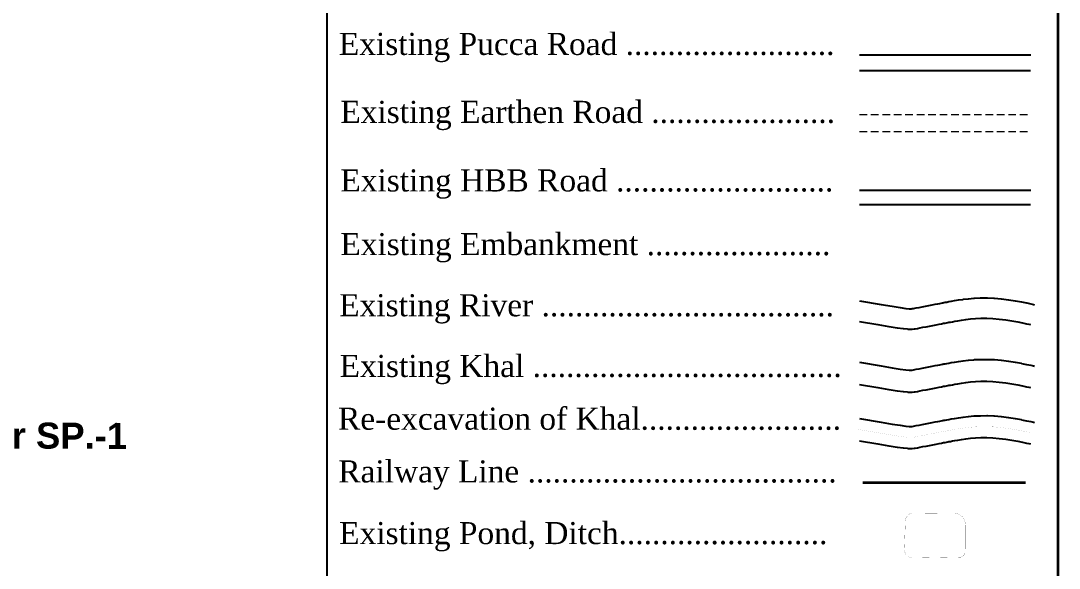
# Model space of a CAD drawing. Header units: millimetres. Extents: x -60726 to 103, y -105149 to -48.
# Drawn here: x -59277 to -58597, y -103216 to -102857 of the extents above; entities that cross this region are included whole.
import ezdxf

# ---------------------------------------------------------------- set-up
doc = ezdxf.new("R2010")
doc.units = ezdxf.units.MM
doc.header["$MEASUREMENT"] = 0
for name, pattern in [('ACAD_ISO02W100', [15, 12, -3]), ('DASHED2', [0.375, 0.25, -0.125]), ('HIDDENX2', [0.75, 0.5, -0.25])]:
    doc.linetypes.add(name, pattern=pattern)
for name, color, linetype in [('BC RD', 31, 'Continuous'), ('boundary', 7, 'Continuous'), ('Earthen Emb', 42, 'Continuous'), ('HBB RD', 241, 'Continuous'), ('Khal', 4, 'Continuous'), ('Proposed khal', 1, 'Continuous'), ('RIVER', 150, 'Continuous'), ('TEXT', 5, 'Continuous')]:
    doc.layers.add(name, color=color, linetype=linetype)
for name, color, linetype, lineweight in [('Earthan Road', 7, 'DASHED2', 9), ('OUTLINE', 7, 'Continuous', 15), ('Pond or Ditch', 7, 'Continuous', 9), ('Rail Line', 14, 'TRACKS', 35)]:
    doc.layers.add(name, color=color, linetype=linetype, lineweight=lineweight)
doc.styles.add('b', font='times.ttf')
doc.styles.add('sum', font='arialbd.ttf')
doc.linetypes.add('TRACKS', pattern='A,0.15,[130,ltypeshp.shx,S=0.25,R=0,X=0,Y=0],0.15', length=0.3)

msp = doc.modelspace()

# ---------------------------------------------------------------- linework, layer by layer
at = {"layer": 'BC RD', "lineweight": 25, "ltscale": 0.1}
for points in [[(-58727.4969225933, -102878.9121495113), (-58615.43840348365, -102878.9121495113)], [(-58727.57205605597, -102889.3457072887), (-58615.51353694631, -102889.3457072887)]]:
    msp.add_lwpolyline(points, dxfattribs=at)
at = {"layer": 'boundary', "color": 0}
for points, const_width in [([(-60529.26289304958, -102510.001729288), (-58597.6114841797, -102510.001729288), (-58597.6114841797, -103886.9199440912), (-60529.26289304958, -103886.9199440912), (-60529.26289304958, -102510.001729288)], 1.763544520685408), ([(-59076.45351771462, -103643.0181619409), (-59076.45351771462, -102510.001729288)], 1.282577833225752)]:
    msp.add_lwpolyline(points, dxfattribs=dict(at, const_width=const_width))
at = {"layer": 'Earthan Road', "color": 7, "linetype": 'HIDDENX2', "ltscale": 10}
for points in [[(-58727.57205605597, -102918.1739582788), (-58615.43840348365, -102918.1739582788)], [(-58727.57205605597, -102929.1776123299), (-58615.51353694631, -102929.1776123299)]]:
    msp.add_lwpolyline(points, dxfattribs=at)
at = {"layer": 'Earthen Emb', "lineweight": 30}
for points in [[(-58727.57205605597, -103007.3567991937, 0, 0, 0), (-58615.51353694631, -103007.3567991937, 4.785307114822518, 4.785307114822518, 0)], [(-58727.57205605597, -103019.1168461317, 0, 0, 0), (-58615.51353694631, -103019.1168461317, 4.785307114822518, 4.785307114822518, 0)]]:
    msp.add_lwpolyline(points, format="xyseb", dxfattribs=at)
at = {"layer": 'HBB RD', "lineweight": 25, "ltscale": 0.1}
for points in [[(-58727.57205605597, -102967.684886409), (-58615.43840348365, -102967.684886409)], [(-58727.57205605597, -102977.033559487), (-58615.51353694631, -102977.033559487)]]:
    msp.add_lwpolyline(points, dxfattribs=at)
at = {"layer": 'Khal', "color": 4, "linetype": 'Continuous'}
for points in [[(-58727.57205605597, -103080.6043599307), (-58713.47574961152, -103082.9685928737), (-58706.15034996295, -103084.1798840757), (-58700.85059806558, -103085.0181113553), (-58697.23842358861, -103085.5267859613), (-58695.01634005681, -103085.754717137), (-58693.85622123696, -103085.7856657495), (-58693.14884962489, -103085.7233520088), (-58692.1267941649, -103085.5413536435), (-58690.52487969505, -103085.2316403731), (-58688.59704349472, -103084.8589135728), (-58686.48413501917, -103084.4504049997), (-58684.27869040542, -103084.0240055403), (-58682.07324579248, -103083.5976060808), (-58679.96033731662, -103083.1890975078), (-58678.03250111647, -103082.8163707075), (-58676.38227332874, -103082.4973165665), (-58675.06884628703, -103082.2435084446), (-58674.01755080147, -103082.0411576838, -0.0004610078613504944), (-58674.00547437064, -103082.0388448085), (-58673.12154953038, -103081.870400464, -0.0007274929029635676), (-58673.10248371738, -103081.8667959443), (-58672.27729583487, -103081.7120318576, -0.0007880071064276134), (-58672.25663235504, -103081.708190121), (-58671.38637889941, -103081.5478118628, -0.0005996026820597562), (-58671.37064778976, -103081.5449322914), (-58670.35152623011, -103081.3596454325, -0.0003302412379425449), (-58670.34285912091, -103081.3580755752), (-58669.07106692647, -103081.1285856862), (-58667.43957448757, -103080.8350168436, -0.0006760789116381146), (-58667.42182295716, -103080.8318474368), (-58665.35644125583, -103080.4659696016, -0.003182933196405838), (-58665.27275640368, -103080.4516938446), (-58662.78225260935, -103080.0431381015, -0.005207095615455192), (-58662.64497874391, -103080.0220845563), (-58659.76450646039, -103079.6109648859, -0.006702819993772846), (-58659.58720885147, -103079.5880805045), (-58656.35192168252, -103079.2145108877, -0.007978146504824887), (-58656.14018543708, -103079.1934797833), (-58652.58523698615, -103078.8975742006, -0.009171632216421878), (-58652.34114526348, -103078.8817585432), (-58648.50168913473, -103078.7036309752, -0.01035330571600009), (-58648.22566806483, -103078.6965481439), (-58644.13685786181, -103078.6763125716, -0.01156014513965066), (-58643.82861981921, -103078.6819139622), (-58639.52560914578, -103078.8596843661, -0.01192813907133884), (-58639.20818394696, -103078.8803922359), (-58634.75063605595, -103079.2781640981, -0.00941896688577284), (-58634.50089649759, -103079.3052001987), (-58630.04651323907, -103079.8724950059, -0.007148590105601147), (-58629.85774837722, -103079.8992831668), (-58625.58874125037, -103080.5675039077, -0.005600288821130236), (-58625.44144085137, -103080.5922538941), (-58621.54002135548, -103081.2928035568, -0.004498043140600412), (-58621.42213680656, -103081.3150677185), (-58618.07051644064, -103081.9793492913, -0.003682000953913204), (-58617.9743291137, -103081.9991505786), (-58615.35471937717, -103082.5585670498, -0.003044034827111241), (-58615.27542512081, -103082.576005728), (-58613.57003751273, -103082.9619600861, -0.002369295881526745), (-58613.50846991576, -103082.9762007582), (-58612.89951593551, -103083.1200959913)], [(-58727.57205605597, -103095.1709914922), (-58715.67407173739, -103097.1665217819, 0.0005753100770086011), (-58715.65893563638, -103097.1690425068), (-58708.30291466169, -103098.3853970971, 0.001752019271271604), (-58708.25678486432, -103098.3928589236), (-58702.87809780092, -103099.2435708648, 0.004240468838472335), (-58702.76624160496, -103099.2602913404), (-58698.97364204246, -103099.7943738163, 0.009421374774684153), (-58698.72421806614, -103099.8247174925), (-58696.1264595941, -103100.0911836871, 0.01888903313208641), (-58695.62387979266, -103100.1236170297), (-58693.82971600107, -103100.1714801269, 0.02864180567313227), (-58693.06677030867, -103100.1481288568), (-58691.6849547871, -103100.0264020406, 0.02209325652408021), (-58691.10110206578, -103099.9488563123), (-58689.74038840419, -103099.7065527665, 0.003689837403157504), (-58689.6436291711, -103099.6885850868), (-58687.99340138344, -103099.3695309458), (-58686.06556518296, -103098.9968041455), (-58683.95265670719, -103098.5882955724), (-58681.74721209414, -103098.161896113), (-58679.54176748071, -103097.7354966535), (-58677.42885900504, -103097.3269880805), (-58675.5010228044, -103096.9542612802), (-58673.85079501699, -103096.6352071392), (-58672.53860936158, -103096.3816389652), (-58671.50301333869, -103096.1823136678), (-58670.63465806424, -103096.0168363235), (-58669.82933442312, -103095.8657977777), (-58668.97727956293, -103095.708773323), (-58667.97035832089, -103095.5257046082), (-58666.70290019947, -103095.2969967855), (-58665.08673553998, -103095.0061876364), (-58663.0720287335, -103094.6492867475), (-58660.69194010638, -103094.2588441069), (-58657.96870979406, -103093.8701670296), (-58654.92792514918, -103093.5190560786), (-58651.60091341466, -103093.2421234143), (-58648.02158541126, -103093.0760642198), (-58644.22504286464, -103093.0572750837), (-58640.23504609187, -103093.2221139353), (-58636.06108821268, -103093.5945794788), (-58631.82589399689, -103094.1339591296), (-58627.72486660451, -103094.7758862759), (-58623.95600111832, -103095.4526341744), (-58620.71138945252, -103096.0957069288), (-58618.17950068276, -103096.6363906274), (-58616.54452465747, -103097.0064098062), (-58615.51353694631, -103097.2500311992)]]:
    msp.add_lwpolyline(points, format="xyb", dxfattribs=at)
at = {"layer": 'Pond or Ditch', "color": 4, "const_width": 0.08416402584433601}
msp.add_lwpolyline([(-58693.40705034343, -103179.4266448311), (-58665.17946232136, -103179.713855175, -0.407338285139662), (-58658.31970210087, -103186.5518245217), (-58658.41739747614, -103204.8038518507, -0.3462444106174167), (-58661.29556340746, -103208.4218227657), (-58692.33189651227, -103209.0008441951, -0.3926010351269035), (-58698.21215324568, -103203.743057701), (-58697.53214536354, -103184.7607950754, -0.3216854409892477), (-58693.40705034343, -103179.4266448311, -5.135447768616013)], format="xyb", dxfattribs=at)
at = {"layer": 'Proposed khal', "lineweight": 25, "ltscale": 0.1}
for points in [[(-58727.57205605597, -103117.5337788375), (-58713.47574961152, -103119.8980117805), (-58706.15034996295, -103121.1093029826), (-58700.85059806558, -103121.9475302621), (-58697.23842358861, -103122.4562048681), (-58695.01634005681, -103122.6841360439), (-58693.85622123696, -103122.7150846564), (-58693.14884962489, -103122.6527709157), (-58692.1267941649, -103122.4707725504), (-58690.52487969505, -103122.1610592799), (-58688.59704349472, -103121.7883324797), (-58686.48413501917, -103121.3798239066), (-58684.27869040542, -103120.9534244471), (-58682.07324579248, -103120.5270249877), (-58679.96033731662, -103120.1185164146), (-58678.03250111647, -103119.7457896144), (-58676.38227332874, -103119.4267354733), (-58675.06884628703, -103119.1729273515), (-58674.01755080147, -103118.9705765906, -0.0004610078613504944), (-58674.00547437064, -103118.9682637154), (-58673.12154953038, -103118.7998193708, -0.0007274929029635676), (-58673.10248371738, -103118.7962148512), (-58672.27729583487, -103118.6414507645, -0.0007880071064276134), (-58672.25663235504, -103118.6376090279), (-58671.38637889941, -103118.4772307697, -0.0005996026820597562), (-58671.37064778976, -103118.4743511983), (-58670.35152623011, -103118.2890643393, -0.0003302412379425449), (-58670.34285912091, -103118.2874944821), (-58669.07106692647, -103118.058004593), (-58667.43957448757, -103117.7644357504, -0.0006760789116381146), (-58667.42182295716, -103117.7612663437), (-58665.35644125583, -103117.3953885084, -0.003182933196405838), (-58665.27275640368, -103117.3811127515), (-58662.78225260935, -103116.9725570083, -0.005207095615455192), (-58662.64497874391, -103116.9515034632), (-58659.76450646039, -103116.5403837928, -0.006702819993772846), (-58659.58720885147, -103116.5174994114), (-58656.35192168252, -103116.1439297945, -0.007978146504824887), (-58656.14018543708, -103116.1228986902), (-58652.58523698615, -103115.8269931074, -0.009171632216421878), (-58652.34114526348, -103115.81117745), (-58648.50168913473, -103115.6330498821, -0.01035330571600009), (-58648.22566806483, -103115.6259670507), (-58644.13685786181, -103115.6057314785, -0.01156014513965066), (-58643.82861981921, -103115.6113328691), (-58639.52560914578, -103115.7891032729, -0.01192813907133884), (-58639.20818394696, -103115.8098111428), (-58634.75063605595, -103116.2075830049, -0.00941896688577284), (-58634.50089649759, -103116.2346191055), (-58630.04651323907, -103116.8019139128, -0.007148590105601147), (-58629.85774837722, -103116.8287020737), (-58625.58874125037, -103117.4969228146, -0.005600288821130236), (-58625.44144085137, -103117.5216728009), (-58621.54002135548, -103118.2222224636, -0.004498043140600412), (-58621.42213680656, -103118.2444866253), (-58618.07051644064, -103118.9087681981, -0.003682000953913204), (-58617.9743291137, -103118.9285694854), (-58615.35471937717, -103119.4879859567, -0.003044034827111241), (-58615.27542512081, -103119.5054246349), (-58613.57003751273, -103119.8913789929, -0.002369295881526745), (-58613.50846991576, -103119.9056196651), (-58612.89951593551, -103120.0495148981)], [(-58727.57205605597, -103132.1004103991), (-58715.67407173739, -103134.0959406887, 0.0005753100770086011), (-58715.65893563638, -103134.0984614137), (-58708.30291466169, -103135.314816004, 0.001752019271271604), (-58708.25678486432, -103135.3222778304), (-58702.87809780092, -103136.1729897717, 0.004240468838472335), (-58702.76624160496, -103136.1897102472), (-58698.97364204246, -103136.7237927232, 0.009421374774684153), (-58698.72421806614, -103136.7541363993), (-58696.1264595941, -103137.0206025939, 0.01888903313208641), (-58695.62387979266, -103137.0530359366), (-58693.82971600107, -103137.1008990338, 0.02864180567313227), (-58693.06677030867, -103137.0775477636), (-58691.6849547871, -103136.9558209475, 0.02209325652408021), (-58691.10110206578, -103136.8782752192), (-58689.74038840419, -103136.6359716733, 0.003689837403157504), (-58689.6436291711, -103136.6180039936), (-58687.99340138344, -103136.2989498526), (-58686.06556518296, -103135.9262230523), (-58683.95265670719, -103135.5177144793), (-58681.74721209414, -103135.0913150199), (-58679.54176748071, -103134.6649155604), (-58677.42885900504, -103134.2564069873), (-58675.5010228044, -103133.883680187), (-58673.85079501699, -103133.564626046), (-58672.53860936158, -103133.3110578721), (-58671.50301333869, -103133.1117325746), (-58670.63465806424, -103132.9462552304), (-58669.82933442312, -103132.7952166845), (-58668.97727956293, -103132.6381922298), (-58667.97035832089, -103132.455123515), (-58666.70290019947, -103132.2264156924), (-58665.08673553998, -103131.9356065432), (-58663.0720287335, -103131.5787056544), (-58660.69194010638, -103131.1882630138), (-58657.96870979406, -103130.7995859365), (-58654.92792514918, -103130.4484749855), (-58651.60091341466, -103130.1715423211), (-58648.02158541126, -103130.0054831266), (-58644.22504286464, -103129.9866939906), (-58640.23504609187, -103130.1515328422), (-58636.06108821268, -103130.5239983857), (-58631.82589399689, -103131.0633780364), (-58627.72486660451, -103131.7053051827), (-58623.95600111832, -103132.3820530813), (-58620.71138945252, -103133.0251258357), (-58618.17950068276, -103133.5658095343), (-58616.54452465747, -103133.935828713), (-58615.51353694631, -103134.1794501061)]]:
    msp.add_lwpolyline(points, format="xyb", dxfattribs=at)
at = {"layer": 'Proposed khal', "color": 7, "linetype": 'ACAD_ISO02W100', "lineweight": 25, "ltscale": 0.1, "const_width": 0.036}
msp.add_lwpolyline([(-58728.75912201829, -103124.6114424932), (-58714.6546718687, -103126.9770412987), (-58707.2963154046, -103128.1937820738), (-58701.91160795372, -103129.0454462205), (-58698.1052473646, -103129.5814665554), (-58695.47883615372, -103129.8508718171), (-58693.63631373338, -103129.9000249827), (-58692.20305835488, -103129.7737667295), (-58690.81651522219, -103129.5268637057), (-58689.16260257634, -103129.2070971362), (-58687.23476637596, -103128.834370336), (-58685.12185790029, -103128.4258617629), (-58682.91641328692, -103127.9994623035), (-58680.71096867368, -103127.573062844), (-58678.59806019795, -103127.164554271), (-58676.67022399757, -103126.7918274707), (-58675.01999620996, -103126.4727733297), (-58673.70723704383, -103126.2190943016), (-58672.66160136361, -103126.0178349067), (-58671.778864448, -103125.849616938), (-58670.95519161106, -103125.6951369983), (-58670.08632616405, -103125.535014535), (-58669.06813512961, -103125.3498968552), (-58667.79667348972, -103125.1204666134), (-58666.16933092874, -103124.8276453749), (-58664.10781432471, -103124.4624522331), (-58661.62573189774, -103124.0552779768), (-58658.75725246468, -103123.6458700037), (-58655.53680000846, -103123.2740133099), (-58651.99923629803, -103122.9795547923), (-58648.1796201495, -103122.8023476795), (-58644.11310120879, -103122.782222427), (-58639.83396411502, -103122.959006541), (-58635.39804564227, -103123.3548482894), (-58630.9603799387, -103123.9200140069), (-58626.70418463125, -103124.5862293345), (-58622.81287503317, -103125.2849636361), (-58619.46941622408, -103125.9476276117), (-58616.85649696825, -103126.5056153338), (-58615.15647965616, -103126.8903543146), (-58614.54987098157, -103127.0336953542)], dxfattribs=at)
at = {"layer": 'Rail Line', "color": 212, "ltscale": 10, "true_color": 0xc529d6}
msp.add_line((-58725.35642024183, -103159.3857090811), (-58618.76923356739, -103159.3857090811), dxfattribs=at)
at = {"layer": 'RIVER', "color": 4, "linetype": 'Continuous'}
for points in [[(-58727.57205605597, -103040.3274720403), (-58713.47574961151, -103042.6917049833), (-58706.15034996295, -103043.9029961853), (-58700.85059806558, -103044.7412234648), (-58697.23842358861, -103045.2498980708), (-58695.01634005681, -103045.4778292466), (-58693.85622123696, -103045.5087778591), (-58693.14884962489, -103045.4464641183), (-58692.12679416488, -103045.2644657531), (-58690.52487969505, -103044.9547524826), (-58688.59704349472, -103044.5820256824), (-58686.48413501917, -103044.1735171093), (-58684.27869040542, -103043.7471176498), (-58682.07324579246, -103043.3207181904), (-58679.96033731662, -103042.9122096174), (-58678.03250111647, -103042.5394828171), (-58676.38227332874, -103042.2204286761), (-58675.06884628703, -103041.9666205542), (-58674.01755080147, -103041.7642697934, -0.0004610078613504944), (-58674.00547437064, -103041.7619569181), (-58673.12154953038, -103041.5935125735, -0.0007274929029635676), (-58673.10248371738, -103041.5899080539), (-58672.27729583487, -103041.4351439672, -0.0007880071064276134), (-58672.25663235501, -103041.4313022306), (-58671.38637889941, -103041.2709239724, -0.0005996026820597562), (-58671.37064778976, -103041.268044401), (-58670.35152623009, -103041.082757542, -0.0003302412379425449), (-58670.34285912091, -103041.0811876848), (-58669.07106692645, -103040.8516977957), (-58667.43957448757, -103040.5581289531, -0.0006760789116381146), (-58667.42182295714, -103040.5549595464), (-58665.35644125583, -103040.1890817111, -0.003182933196405838), (-58665.27275640368, -103040.1748059542), (-58662.78225260935, -103039.766250211, -0.005207095615455192), (-58662.64497874391, -103039.7451966659), (-58659.76450646039, -103039.3340769955, -0.006702819993772846), (-58659.58720885146, -103039.3111926141), (-58656.35192168252, -103038.9376229973, -0.007978146504824887), (-58656.14018543708, -103038.9165918929), (-58652.58523698615, -103038.6206863102, -0.009171632216421878), (-58652.34114526348, -103038.6048706528), (-58648.50168913473, -103038.4267430848, -0.01035330571600009), (-58648.22566806483, -103038.4196602534), (-58644.13685786183, -103038.3994246812, -0.01156014513965066), (-58643.82861981921, -103038.4050260719), (-58639.52560914578, -103038.5827964756, -0.01192813907133884), (-58639.20818394696, -103038.6035043455), (-58634.75063605595, -103039.0012762076, -0.00941896688577284), (-58634.50089649759, -103039.0283123082), (-58630.04651323907, -103039.5956071155, -0.007148590105601147), (-58629.85774837722, -103039.6223952764), (-58625.58874125038, -103040.2906160172, -0.005600288821130236), (-58625.44144085137, -103040.3153660037), (-58621.54002135547, -103041.0159156664, -0.004498043140600412), (-58621.42213680655, -103041.0381798281), (-58618.07051644064, -103041.7024614009, -0.003682000953913204), (-58617.9743291137, -103041.7222626881), (-58615.35471937717, -103042.2816791594, -0.003044034827111241), (-58615.27542512081, -103042.2991178376), (-58613.57003751272, -103042.6850721956, -0.002369295881526745), (-58613.50846991576, -103042.6993128678), (-58612.8995159355, -103042.8432081009)], [(-58727.57205605597, -103053.8496517805), (-58715.67407173741, -103055.8451820702, 0.0005753100770086011), (-58715.65893563638, -103055.8477027951), (-58708.30291466169, -103057.0640573855, 0.001752019271271604), (-58708.25678486432, -103057.0715192119), (-58702.87809780092, -103057.9222311531, 0.004240468838472335), (-58702.76624160497, -103057.9389516287), (-58698.97364204246, -103058.4730341046, 0.009421374774684153), (-58698.72421806614, -103058.5033777808), (-58696.12645959412, -103058.7698439754, 0.01888903313208641), (-58695.62387979266, -103058.802277318), (-58693.82971600107, -103058.8501404153, 0.02864180567313227), (-58693.06677030865, -103058.8267891451), (-58691.6849547871, -103058.705062329, 0.02209325652408021), (-58691.10110206576, -103058.6275166006), (-58689.74038840419, -103058.3852130547, 0.003689837403157504), (-58689.6436291711, -103058.3672453751), (-58687.99340138344, -103058.0481912341), (-58686.06556518296, -103057.6754644338), (-58683.95265670719, -103057.2669558607), (-58681.74721209414, -103056.8405564013), (-58679.5417674807, -103056.4141569418), (-58677.42885900504, -103056.0056483688), (-58675.5010228044, -103055.6329215685), (-58673.85079501697, -103055.3138674276), (-58672.53860936157, -103055.0602992535), (-58671.50301333869, -103054.8609739561), (-58670.63465806423, -103054.6954966119), (-58669.82933442312, -103054.5444580661), (-58668.97727956291, -103054.3874336113), (-58667.97035832092, -103054.2043648965), (-58666.70290019947, -103053.9756570739), (-58665.08673553998, -103053.6848479247), (-58663.07202873348, -103053.3279470358), (-58660.69194010636, -103052.9375043952), (-58657.96870979406, -103052.5488273179), (-58654.92792514918, -103052.1977163669), (-58651.60091341466, -103051.9207837026), (-58648.02158541128, -103051.7547245081), (-58644.22504286464, -103051.735935372), (-58640.23504609187, -103051.9007742236), (-58636.06108821268, -103052.2732397671), (-58631.82589399689, -103052.8126194179), (-58627.72486660451, -103053.4545465642), (-58623.95600111832, -103054.1312944627), (-58620.71138945252, -103054.7743672171), (-58618.17950068276, -103055.3150509157), (-58616.54452465747, -103055.6850700945), (-58615.51353694631, -103055.9286914875)]]:
    msp.add_lwpolyline(points, format="xyb", dxfattribs=at)

# ---------------------------------------------------------------- texts
at = {"layer": 'OUTLINE', "ltscale": 0.1, "style": 'b'}
msp.add_text('Railway Line .....................................', height=14.49759624235477, dxfattribs=at).set_placement((-59069.14499312996, -103159.4224323492))
at = {"layer": 'OUTLINE', "ltscale": 0.1, "char_height": 14.49759624235477, "width": 676.4471017080936, "attachment_point": 1, "style": 'b'}
for s, insert in [('Existing Pucca Road .........................', (-59068.76699878117, -102864.5728993848)), ('Existing Earthen Road ......................', (-59067.77827923968, -102909.1463741547)), ('Existing HBB Road ..........................', (-59067.77827923968, -102954.089885366)), ('Existing Embankment ......................', (-59067.77827923968, -102995.8589256345)), (' Existing River ...................................', (-59074.00506460821, -103035.9485814231)), ('Existing Khal .....................................', (-59068.29426202965, -103075.7495692422)), ('Re-excavation of Khal........................', (-59069.28804434693, -103110.3431134537)), (' Existing Pond, Ditch.........................', (-59074.04397446473, -103185.36172923))]:
    msp.add_mtext(s, dxfattribs=dict(at, insert=insert))
at = {"layer": 'TEXT', "color": 7, "insert": (-59496.59948451371, -103119.2996909795), "char_height": 17.08620526192782, "width": 330.746803739258, "attachment_point": 1, "rotation": 359.79331242428157, "style": 'sum'}
msp.add_mtext('Sadla Bagda polder SP.-1', dxfattribs=at)

doc.saveas('drawing.dxf')
